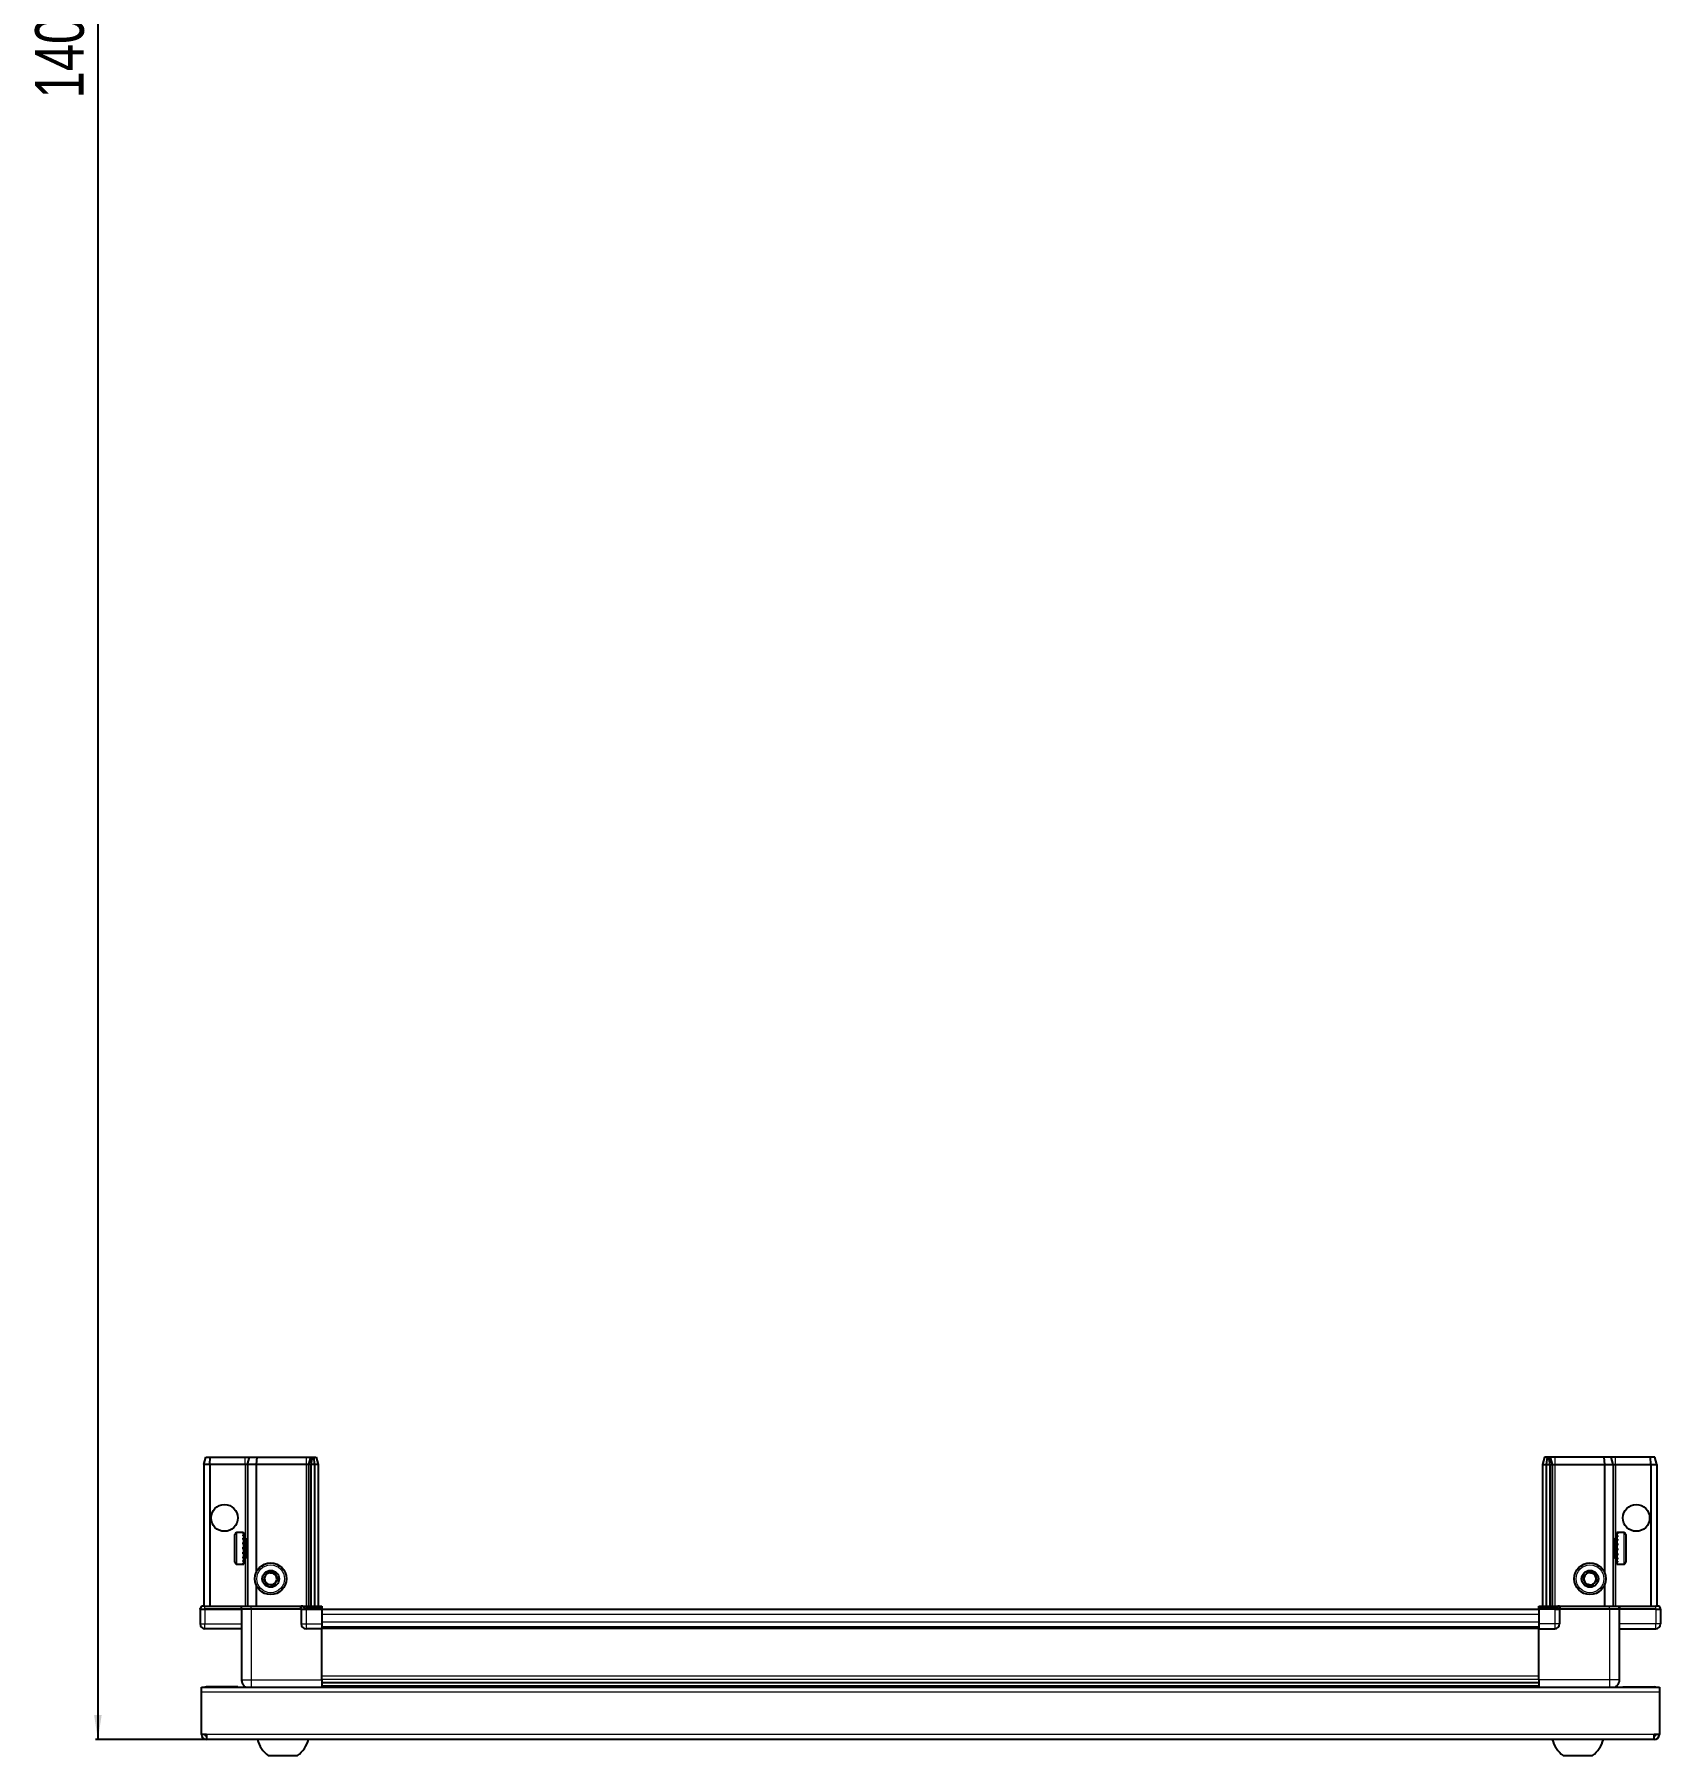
# Model space of a CAD drawing. Header units: millimetres. Extents: x 877 to 3916, y -1024 to 1882.
# Drawn here: x 933 to 1601, y -1024 to -318 of the extents above; entities that cross this region are included whole.
import ezdxf

# ---------------------------------------------------------------- set-up
doc = ezdxf.new("R2010")
doc.units = ezdxf.units.MM
doc.layers.add('FORMAT', color=7, linetype='Continuous')
doc.styles.add('SLDTEXTSTYLE0', font='TXT', dxfattribs={"width": 0.75})
doc.dimstyles.new('SLDDIMSTYLE0', dxfattribs={"dimtxt": 20, "dimasz": 10, "dimexe": 0, "dimexo": 0.0625, "dimgap": 5, "dimtad": 2, "dimdec": 1, "dimrnd": 1e-09, "dimzin": 12, "dimdsep": 46, "dimtxsty": 'SLDTEXTSTYLE0', "dimsah": 1, "dimcen": 0.09, "dimadec": 0, "dimazin": 3, "dimtfac": 1, "dimtofl": 0, "dimtmove": 0, "dimatfit": 3, "dimfxl": 0, "dimfrac": 2, "dimtolj": 1, "dimtzin": 12, "dimarcsym": 0})

# ---------------------------------------------------------------- blocks, each defined once
blk = doc.blocks.new('_D_10')
at = {"layer": 'FORMAT'}
for p, q in [((1026.03, 389.1), (957.67, 389.1)), ((958.67, 389.1), (958.67, -1017.9)), ((1003.26, -1017.9), (957.67, -1017.9))]:
    blk.add_line(p, q, dxfattribs=at)
for points in [[(958.67, 389.1), (957.13, 379.1), (960.21, 379.1)], [(958.67, -1017.9), (960.21, -1007.9), (957.13, -1007.9)]]:
    blk.add_solid(points, dxfattribs=at)
at = {"layer": 'FORMAT', "insert": (932.89, -343.95), "char_height": 20, "attachment_point": 1, "rotation": 90, "style": 'SLDTEXTSTYLE0'}
blk.add_mtext('1407', dxfattribs=at)

msp = doc.modelspace()

# ---------------------------------------------------------------- linework, layer by layer
at = {"color": 7, "linetype": 'Continuous', "lineweight": 25}
for p, q in [((1002.17, -904.9), (1002.98, -901.9)), ((1002.98, -901.9), (1004.83, -901.9)), ((1004.67, -904.9), (1004.83, -901.9)), ((1004.83, -901.9), (1019.17, -901.9)), ((1019.17, -901.9), (1020.98, -901.9)), ((1020.17, -904.9), (1020.98, -901.9)), ((1020.98, -901.9), (1024.01, -901.9)), ((1024.01, -901.9), (1023.67, -904.9)), ((1024.01, -901.9), (1044.17, -901.9)), ((1044.17, -901.9), (1045.98, -901.9)), ((1045.98, -901.9), (1045.17, -904.9)), ((1045.98, -901.9), (1046.72, -901.9)), ((1046.72, -901.9), (1046.17, -904.9)), ((1046.72, -901.9), (1047.22, -901.9)), ((1047.22, -901.9), (1048.37, -901.9)), ((1047.22, -901.9), (1047.67, -904.9)), ((1048.37, -901.9), (1049.17, -904.9)), ((1552.98, -901.9), (1552.17, -904.9)), ((1554.13, -901.9), (1552.98, -901.9)), ((1554.13, -901.9), (1553.67, -904.9)), ((1554.63, -901.9), (1554.13, -901.9)), ((1554.63, -901.9), (1555.17, -904.9)), ((1555.37, -901.9), (1554.63, -901.9)), ((1555.37, -901.9), (1556.17, -904.9)), ((1557.17, -901.9), (1555.37, -901.9)), ((1577.34, -901.9), (1557.17, -901.9)), ((1577.34, -901.9), (1577.67, -904.9)), ((1580.37, -901.9), (1577.34, -901.9)), ((1581.17, -904.9), (1580.37, -901.9)), ((1582.17, -901.9), (1580.37, -901.9)), ((1596.52, -901.9), (1582.17, -901.9)), ((1596.67, -904.9), (1596.52, -901.9)), ((1598.37, -901.9), (1596.52, -901.9)), ((1599.17, -904.9), (1598.37, -901.9)), ((1002.17, -904.9), (1002.17, -963.2)), ((1004.67, -904.9), (1002.17, -904.9)), ((1004.67, -904.9), (1004.67, -963.2)), ((1019.17, -904.9), (1004.67, -904.9)), ((1020.17, -904.9), (1019.17, -904.9)), ((1020.17, -904.9), (1020.17, -963.2)), ((1023.67, -904.9), (1020.17, -904.9)), ((1044.17, -904.9), (1023.67, -904.9)), ((1023.67, -904.9), (1023.67, -949.4)), ((1045.17, -904.9), (1044.17, -904.9)), ((1046.17, -904.9), (1045.17, -904.9)), ((1045.17, -904.9), (1045.17, -963.2)), ((1046.17, -904.9), (1046.17, -963.2)), ((1047.67, -904.9), (1046.17, -904.9)), ((1049.17, -904.9), (1047.67, -904.9)), ((1047.67, -904.9), (1047.67, -963.2)), ((1049.17, -904.9), (1049.17, -963.2)), ((1552.17, -904.9), (1553.67, -904.9)), ((1552.17, -904.9), (1552.17, -963.2)), ((1553.67, -904.9), (1555.17, -904.9)), ((1553.67, -904.9), (1553.67, -963.2)), ((1555.17, -904.9), (1555.17, -963.2)), ((1555.17, -904.9), (1556.17, -904.9)), ((1556.17, -904.9), (1556.17, -963.2)), ((1556.17, -904.9), (1557.17, -904.9)), ((1557.17, -904.9), (1577.67, -904.9)), ((1577.67, -904.9), (1577.67, -949.4)), ((1577.67, -904.9), (1581.17, -904.9)), ((1581.17, -904.9), (1581.17, -963.2)), ((1581.17, -904.9), (1582.17, -904.9)), ((1582.17, -904.9), (1596.67, -904.9)), ((1596.67, -904.9), (1596.67, -963.2)), ((1596.67, -904.9), (1599.17, -904.9)), ((1599.17, -904.9), (1599.17, -963.2)), ((1018.17, -932.9), (1015.77, -932.9)), ((1018.17, -932.9), (1018.17, -932.9)), ((1018.17, -932.9), (1018.67, -932.9)), ((1018.67, -933.09), (1018.67, -932.9)), ((1585.57, -932.9), (1582.67, -932.9)), ((1583.17, -932.9), (1582.67, -932.9)), ((1582.67, -932.9), (1582.67, -932.94)), ((1582.67, -932.94), (1582.67, -933.23)), ((1583.17, -932.94), (1582.67, -932.94)), ((1583.17, -932.94), (1583.17, -932.9)), ((1014.97, -945.09), (1014.97, -933.7)), ((1018.17, -933.09), (1018.67, -933.09)), ((1018.17, -933.09), (1018.17, -933.31)), ((1018.17, -933.31), (1018.67, -933.31)), ((1018.17, -933.88), (1018.67, -933.88)), ((1018.17, -933.88), (1018.17, -934.31)), ((1018.17, -934.31), (1018.67, -934.31)), ((1018.17, -935.22), (1018.67, -935.22)), ((1018.17, -935.22), (1018.17, -935.81)), ((1018.17, -935.81), (1018.67, -935.81)), ((1018.17, -936.96), (1018.67, -936.96)), ((1018.17, -936.96), (1018.17, -937.66)), ((1018.17, -937.66), (1018.67, -937.66)), ((1018.17, -938.94), (1018.67, -938.94)), ((1018.17, -938.94), (1018.17, -939.68)), ((1018.17, -939.09), (1018.67, -939.09)), ((1018.17, -939.59), (1018.67, -939.59)), ((1018.17, -939.68), (1018.67, -939.68)), ((1018.67, -933.31), (1018.67, -933.09)), ((1018.67, -933.88), (1018.67, -933.31)), ((1018.67, -934.31), (1018.67, -933.88)), ((1018.67, -935.22), (1018.67, -934.31)), ((1018.77, -935), (1018.67, -935)), ((1018.67, -935.81), (1018.67, -935.22)), ((1018.67, -936.96), (1018.67, -935.81)), ((1018.67, -937.66), (1018.67, -936.96)), ((1018.67, -938.94), (1018.67, -937.66)), ((1018.67, -939.09), (1018.67, -938.94)), ((1018.67, -939.68), (1018.67, -939.59)), ((1018.67, -940.97), (1018.67, -939.68)), ((1018.77, -943.8), (1018.77, -935)), ((1019.66, -936.09), (1019.17, -935.4)), ((1019.17, -943.39), (1019.17, -935.4)), ((1020.14, -935.4), (1019.66, -936.09)), ((1019.66, -942.7), (1019.66, -936.09)), ((1020.17, -935.4), (1020.14, -935.4)), ((1020.14, -943.39), (1020.14, -935.4)), ((1581.21, -935.4), (1581.17, -935.4)), ((1581.69, -936.09), (1581.21, -935.4)), ((1581.21, -935.4), (1581.21, -943.4)), ((1582.17, -935.4), (1581.69, -936.09)), ((1581.69, -936.09), (1581.69, -942.7)), ((1582.17, -935.4), (1582.17, -943.4)), ((1582.67, -935), (1582.57, -935)), ((1582.57, -935), (1582.57, -943.8)), ((1583.17, -933.23), (1582.67, -933.23)), ((1582.67, -933.23), (1582.67, -933.5)), ((1583.17, -933.5), (1582.67, -933.5)), ((1582.67, -933.5), (1582.67, -934.17)), ((1583.17, -934.17), (1582.67, -934.17)), ((1582.67, -934.17), (1582.67, -934.64)), ((1582.67, -934.64), (1582.67, -935.61)), ((1583.17, -934.64), (1582.67, -934.64)), ((1583.17, -935.61), (1582.67, -935.61)), ((1582.67, -935.61), (1582.67, -936.24)), ((1582.67, -936.24), (1582.67, -937.43)), ((1583.17, -936.24), (1582.67, -936.24)), ((1583.17, -937.43), (1582.67, -937.43)), ((1582.67, -937.43), (1582.67, -938.07)), ((1583.17, -938.07), (1582.67, -938.07)), ((1582.67, -938.15), (1582.67, -939.44)), ((1583.17, -938.15), (1582.67, -938.15)), ((1583.17, -939.44), (1582.67, -939.44)), ((1583.17, -939.93), (1582.67, -939.93)), ((1582.67, -939.93), (1582.67, -940.18)), ((1583.17, -933.5), (1583.17, -933.23)), ((1583.17, -934.64), (1583.17, -934.17)), ((1583.17, -936.24), (1583.17, -935.61)), ((1583.17, -938.15), (1583.17, -937.43)), ((1583.17, -940.18), (1583.17, -939.44)), ((1586.37, -933.7), (1586.37, -945.1)), ((1015.77, -945.9), (1018.17, -945.9)), ((1018.17, -940.97), (1018.67, -940.97)), ((1018.17, -940.97), (1018.17, -941.67)), ((1018.17, -941.67), (1018.67, -941.67)), ((1018.17, -942.84), (1018.67, -942.84)), ((1018.17, -942.84), (1018.17, -943.44)), ((1018.17, -943.44), (1018.67, -943.44)), ((1018.17, -944.37), (1018.67, -944.37)), ((1018.17, -944.37), (1018.17, -944.82)), ((1018.17, -944.82), (1018.67, -944.82)), ((1018.17, -945.42), (1018.67, -945.42)), ((1018.17, -945.42), (1018.17, -945.66)), ((1018.17, -945.66), (1018.67, -945.66)), ((1018.17, -945.88), (1018.67, -945.88)), ((1018.17, -945.88), (1018.17, -945.9)), ((1018.17, -945.89), (1018.67, -945.89)), ((1018.67, -941.67), (1018.67, -940.97)), ((1018.67, -942.84), (1018.67, -941.67)), ((1018.67, -943.44), (1018.67, -942.84)), ((1018.67, -944.37), (1018.67, -943.44)), ((1018.67, -943.8), (1018.77, -943.8)), ((1018.67, -944.82), (1018.67, -944.37)), ((1018.67, -945.42), (1018.67, -944.82)), ((1018.67, -945.66), (1018.67, -945.42)), ((1018.67, -945.88), (1018.67, -945.66)), ((1018.67, -945.89), (1018.67, -945.88)), ((1019.17, -943.4), (1019.66, -942.7)), ((1019.66, -942.7), (1020.14, -943.4)), ((1020.14, -943.4), (1020.17, -943.4)), ((1581.17, -943.4), (1581.21, -943.4)), ((1581.21, -943.4), (1581.69, -942.7)), ((1581.69, -942.7), (1582.17, -943.4)), ((1582.57, -943.8), (1582.67, -943.8)), ((1582.67, -940.18), (1582.67, -941.45)), ((1583.17, -940.18), (1582.67, -940.18)), ((1583.17, -941.45), (1582.67, -941.45)), ((1582.67, -941.45), (1582.67, -942.14)), ((1582.67, -942.14), (1582.67, -943.26)), ((1583.17, -942.14), (1582.67, -942.14)), ((1583.17, -943.26), (1582.67, -943.26)), ((1582.67, -943.26), (1582.67, -943.82)), ((1582.67, -943.82), (1582.67, -944.68)), ((1583.17, -943.82), (1582.67, -943.82)), ((1583.17, -944.68), (1582.67, -944.68)), ((1582.67, -944.68), (1582.67, -945.08)), ((1582.67, -945.08), (1582.67, -945.59)), ((1583.17, -945.08), (1582.67, -945.08)), ((1583.17, -945.59), (1582.67, -945.59)), ((1582.67, -945.59), (1582.67, -945.77)), ((1582.67, -945.77), (1582.67, -945.89)), ((1583.17, -945.77), (1582.67, -945.77)), ((1582.67, -945.9), (1585.57, -945.9)), ((1583.17, -942.14), (1583.17, -941.45)), ((1583.17, -943.82), (1583.17, -943.26)), ((1583.17, -945.08), (1583.17, -944.68)), ((1583.17, -945.77), (1583.17, -945.59)), ((1023.67, -954.4), (1023.67, -963.2)), ((1577.67, -954.4), (1577.67, -963.2)), ((1001.17, -963.2), (1000.67, -964.06)), ((1000.67, -964.4), (1000.67, -964.06)), ((1000.67, -964.4), (1002.67, -964.4)), ((1000.67, -964.4), (1000.67, -970.4)), ((1002.67, -963.2), (1001.17, -963.2)), ((1002.67, -963.2), (1017.47, -963.2)), ((1017.47, -964.4), (1002.67, -964.4)), ((1002.67, -964.4), (1017.47, -964.4)), ((1017.47, -963.2), (1017.67, -963.2)), ((1017.67, -964.4), (1017.47, -964.4)), ((1017.67, -964.4), (1017.67, -963.2)), ((1017.67, -963.2), (1021.67, -963.2)), ((1021.67, -964.4), (1017.67, -964.4)), ((1017.67, -964.4), (1017.67, -993.4)), ((1021.67, -963.2), (1041.97, -963.2)), ((1041.97, -964.4), (1021.67, -964.4)), ((1041.97, -963.2), (1042.17, -963.2)), ((1042.17, -964.4), (1041.97, -964.4)), ((1042.17, -964.4), (1042.17, -963.2)), ((1042.85, -963.2), (1042.17, -963.2)), ((1042.17, -964.4), (1044.17, -964.4)), ((1042.17, -964.4), (1042.17, -970.4)), ((1042.85, -963.2), (1050.67, -963.2)), ((1050.67, -964.06), (1044.17, -964.06)), ((1050.67, -964.4), (1044.17, -964.4)), ((1044.17, -964.4), (1050.67, -964.4)), ((1050.67, -963.2), (1050.67, -964.06)), ((1050.67, -964.06), (1050.67, -964.06)), ((1050.67, -964.4), (1050.67, -964.06)), ((1050.67, -964.4), (1050.67, -964.4)), ((1050.67, -964.4), (1050.67, -970.4)), ((1550.67, -964.55), (1050.67, -964.55)), ((1550.67, -964.06), (1550.67, -963.2)), ((1550.67, -963.2), (1558.5, -963.2)), ((1557.17, -964.06), (1550.67, -964.06)), ((1550.67, -964.4), (1550.67, -964.06)), ((1557.17, -964.4), (1550.67, -964.4)), ((1550.67, -964.4), (1550.67, -970.4)), ((1557.17, -964.4), (1559.17, -964.4)), ((1559.17, -964.4), (1557.17, -964.4)), ((1559.17, -963.2), (1558.5, -963.2)), ((1559.17, -964.4), (1559.17, -963.2)), ((1559.17, -963.2), (1559.37, -963.2)), ((1559.37, -964.4), (1559.17, -964.4)), ((1559.17, -964.4), (1559.17, -970.4)), ((1559.37, -963.2), (1579.67, -963.2)), ((1579.67, -964.4), (1559.37, -964.4)), ((1579.67, -963.2), (1583.67, -963.2)), ((1583.67, -964.4), (1579.67, -964.4)), ((1583.67, -964.4), (1583.67, -963.2)), ((1583.67, -963.2), (1583.87, -963.2)), ((1583.87, -964.4), (1583.67, -964.4)), ((1583.67, -964.4), (1583.67, -993.4)), ((1583.87, -963.2), (1598.67, -963.2)), ((1598.67, -964.4), (1583.87, -964.4)), ((1600.17, -963.2), (1598.67, -963.2)), ((1598.67, -964.4), (1600.67, -964.4)), ((1600.67, -964.06), (1600.17, -963.2)), ((1600.67, -964.06), (1600.17, -963.2)), ((1600.67, -964.4), (1600.67, -964.06)), ((1600.67, -964.4), (1600.67, -964.06)), ((1600.67, -964.4), (1600.67, -964.4)), ((1600.67, -964.4), (1600.67, -970.4)), ((1017.67, -972.4), (1002.67, -972.4)), ((1050.67, -972.4), (1044.17, -972.4)), ((1050.67, -970.4), (1050.67, -972.4)), ((1550.67, -971.75), (1050.67, -971.75)), ((1050.67, -993.4), (1050.67, -972.4)), ((1550.67, -970.4), (1550.67, -972.4)), ((1550.67, -972.4), (1557.17, -972.4)), ((1550.67, -993.4), (1550.67, -972.4)), ((1583.67, -972.4), (1598.67, -972.4)), ((1001.17, -998.5), (1001.17, -996.4)), ((1001.17, -996.4), (1600.17, -996.4)), ((1016.17, -996.3), (1003.27, -996.3)), ((1016.17, -996.3), (1016.17, -996.4)), ((1050.67, -994.42), (1550.67, -994.42)), ((1050.67, -994.45), (1550.67, -994.45)), ((1074.55, -996.25), (1050.67, -996.25)), ((1069.17, -996.4), (1069.17, -996.25)), ((1069.21, -996.4), (1069.21, -996.25)), ((1069.48, -996.4), (1069.48, -996.25)), ((1069.74, -996.4), (1069.74, -996.25)), ((1070.39, -996.4), (1070.39, -996.25)), ((1070.86, -996.4), (1070.86, -996.25)), ((1071.82, -996.4), (1071.82, -996.25)), ((1072.44, -996.4), (1072.44, -996.25)), ((1073.63, -996.4), (1073.63, -996.25)), ((1074.29, -996.4), (1074.29, -996.25)), ((1074.34, -996.4), (1074.34, -996.25)), ((1075.64, -996.25), (1074.55, -996.25)), ((1076.37, -996.25), (1075.64, -996.25)), ((1075.64, -996.4), (1075.64, -996.25)), ((1075.64, -996.25), (1075.64, -996.25)), ((1075.65, -996.4), (1075.65, -996.25)), ((1076.15, -996.4), (1076.15, -996.25)), ((1076.38, -996.25), (1076.37, -996.25)), ((1076.38, -996.4), (1076.38, -996.25)), ((1076.79, -996.25), (1076.38, -996.25)), ((1524.55, -996.25), (1076.79, -996.25)), ((1077.65, -996.4), (1077.65, -996.25)), ((1078.34, -996.4), (1078.34, -996.25)), ((1079.47, -996.4), (1079.47, -996.25)), ((1080.04, -996.4), (1080.04, -996.25)), ((1080.91, -996.4), (1080.91, -996.25)), ((1081.31, -996.4), (1081.31, -996.25)), ((1081.84, -996.4), (1081.84, -996.25)), ((1082.04, -996.4), (1082.04, -996.25)), ((1082.17, -996.4), (1082.17, -996.25)), ((1519.18, -996.4), (1519.18, -996.25)), ((1519.35, -996.4), (1519.35, -996.25)), ((1519.56, -996.4), (1519.56, -996.25)), ((1520.12, -996.4), (1520.12, -996.25)), ((1520.54, -996.4), (1520.54, -996.25)), ((1521.43, -996.4), (1521.43, -996.25)), ((1522.02, -996.4), (1522.02, -996.25)), ((1523.16, -996.4), (1523.16, -996.25)), ((1523.86, -996.4), (1523.86, -996.25)), ((1525.14, -996.25), (1524.55, -996.25)), ((1525.87, -996.25), (1525.14, -996.25)), ((1525.14, -996.4), (1525.14, -996.25)), ((1525.14, -996.25), (1525.14, -996.25)), ((1525.31, -996.4), (1525.31, -996.25)), ((1525.81, -996.4), (1525.81, -996.25)), ((1525.87, -996.4), (1525.87, -996.25)), ((1526.79, -996.25), (1525.87, -996.25)), ((1525.87, -996.25), (1525.87, -996.25)), ((1550.67, -996.25), (1526.79, -996.25)), ((1527.16, -996.4), (1527.16, -996.25)), ((1527.87, -996.4), (1527.87, -996.25)), ((1529.05, -996.4), (1529.05, -996.25)), ((1529.65, -996.4), (1529.65, -996.25)), ((1530.6, -996.4), (1530.6, -996.25)), ((1531.05, -996.4), (1531.05, -996.25)), ((1531.67, -996.4), (1531.67, -996.25)), ((1531.91, -996.4), (1531.91, -996.25)), ((1532.15, -996.4), (1532.15, -996.25)), ((1532.17, -996.4), (1532.17, -996.25)), ((1550.82, -996.4), (1550.82, -993.4)), ((1585.17, -996.3), (1598.07, -996.3)), ((1585.17, -996.3), (1585.17, -996.4)), ((1600.17, -996.4), (1600.17, -998.5)), ((1001.17, -1015.8), (1001.17, -998.5)), ((1600.17, -998.5), (1600.17, -1015.8)), ((1003.27, -1015.8), (1001.17, -1015.8)), ((1003.27, -1015.8), (1003.27, -1017.9)), ((1600.17, -1015.8), (1598.07, -1015.8)), ((1598.07, -1017.9), (1598.07, -1015.8)), ((1598.07, -1017.9), (1003.27, -1017.9)), ((1028.67, -1024.5), (1040.67, -1024.5)), ((1560.67, -1024.5), (1572.67, -1024.5))]:
    msp.add_line(p, q, dxfattribs=at)
at = {"color": 8, "linetype": 'Continuous', "lineweight": 18}
for p, q in [((1019.17, -904.9), (1019.17, -901.9)), ((1044.17, -901.9), (1044.17, -904.9)), ((1557.17, -901.9), (1557.17, -904.9)), ((1582.17, -904.9), (1582.17, -901.9)), ((1019.17, -904.9), (1019.17, -935.4)), ((1044.17, -904.9), (1044.17, -963.2)), ((1557.17, -904.9), (1557.17, -963.2)), ((1582.17, -904.9), (1582.17, -935.4)), ((1015.77, -945.89), (1015.77, -932.9)), ((1585.57, -932.9), (1585.57, -945.9)), ((1019.17, -943.4), (1019.17, -963.2)), ((1582.17, -943.4), (1582.17, -963.2)), ((1002.67, -964.4), (1002.67, -963.2)), ((1002.67, -964.4), (1002.67, -970.4)), ((1017.47, -964.4), (1017.47, -963.2)), ((1021.67, -964.4), (1021.67, -963.2)), ((1021.67, -964.4), (1021.67, -993.4)), ((1041.97, -964.4), (1041.97, -963.2)), ((1044.17, -964.4), (1044.17, -964.06)), ((1044.17, -964.4), (1044.17, -970.4)), ((1050.67, -964.4), (1050.67, -964.06)), ((1550.67, -966.55), (1050.67, -966.55)), ((1557.17, -964.4), (1557.17, -964.06)), ((1557.17, -964.4), (1557.17, -970.4)), ((1559.37, -963.2), (1559.37, -964.4)), ((1579.67, -964.4), (1579.67, -963.2)), ((1579.67, -964.4), (1579.67, -993.4)), ((1583.87, -963.2), (1583.87, -964.4)), ((1598.67, -964.4), (1598.67, -963.2)), ((1598.67, -964.4), (1598.67, -970.4)), ((1000.67, -970.4), (1002.67, -970.4)), ((1002.67, -970.4), (1017.67, -970.4)), ((1002.67, -972.4), (1002.67, -970.4)), ((1042.17, -970.4), (1044.17, -970.4)), ((1044.17, -970.4), (1050.67, -970.4)), ((1044.17, -970.4), (1044.17, -972.4)), ((1550.67, -969.75), (1050.67, -969.75)), ((1550.67, -972.4), (1050.67, -972.4)), ((1557.17, -970.4), (1550.67, -970.4)), ((1559.17, -970.4), (1557.17, -970.4)), ((1557.17, -970.4), (1557.17, -972.4)), ((1598.67, -970.4), (1583.67, -970.4)), ((1600.67, -970.4), (1598.67, -970.4)), ((1598.67, -972.4), (1598.67, -970.4)), ((1003.27, -996.4), (1003.27, -996.3)), ((1021.67, -993.4), (1050.67, -993.4)), ((1050.67, -991.8), (1550.67, -991.8)), ((1550.67, -993.21), (1050.67, -993.21)), ((1050.67, -995.66), (1550.67, -995.66)), ((1579.67, -993.4), (1550.67, -993.4)), ((1598.07, -996.4), (1598.07, -996.3)), ((1600.17, -998.5), (1001.17, -998.5)), ((1598.07, -1015.8), (1003.27, -1015.8))]:
    msp.add_line(p, q, dxfattribs=at)
at = {"color": 7, "linetype": 'Continuous', "lineweight": 25, "flags": 128}
for points in [[(1003.27, -996.3), (1002.86, -996.34), (1002.63, -996.4)], [(1598.71, -996.4), (1598.48, -996.34), (1598.07, -996.3)]]:
    msp.add_lwpolyline(points, dxfattribs=at)
at = {"color": 7, "linetype": 'Continuous', "lineweight": 25}
for centre, radius in [((1010.67, -926.9), 5.5), ((1590.67, -926.9), 5.5), ((1029.67, -951.9), 6.5), ((1571.67, -951.9), 6.5), ((1029.67, -951.9), 3.46), ((1571.67, -951.9), 3.46)]:
    msp.add_circle(centre, radius, dxfattribs=at)
at = {"color": 8, "linetype": 'Continuous', "lineweight": 18}
for centre in [(1029.67, -951.9), (1571.67, -951.9)]:
    msp.add_circle(centre, 5.7, dxfattribs=at)
at = {"color": 7, "linetype": 'Continuous', "lineweight": 25}
for centre, radius, start, end in [((1015.77, -933.7), 0.8, 90, 180), ((1585.57, -933.7), 0.8, 360, 90), ((1019.17, -935), 0.4, 180, 270), ((1582.17, -935), 0.4, 270, 0), ((1015.77, -945.1), 0.8, 180, 270), ((1019.17, -943.8), 0.4, 90, 180), ((1582.17, -943.8), 0.4, 360, 90), ((1585.57, -945.1), 0.8, 270, 0), ((1029.67, -951.9), 2.5, 147.37605, 207.37605), ((1029.67, -951.9), 2.5, 207.37605, 267.37605), ((1029.67, -951.9), 2.5, 87.37605, 147.37605), ((1029.67, -951.9), 2.5, 267.37605, 327.37605), ((1029.67, -951.9), 2.5, 27.37605, 87.37605), ((1029.67, -951.9), 2.5, 327.37605, 27.37605), ((1571.67, -951.9), 2.5, 134.67671, 194.67671), ((1571.67, -951.9), 2.5, 194.67671, 254.67671), ((1571.67, -951.9), 2.5, 74.67671, 134.67671), ((1571.67, -951.9), 2.5, 254.67671, 314.67671), ((1571.67, -951.9), 2.5, 14.67671, 74.67671), ((1571.67, -951.9), 2.5, 314.67671, 14.67671), ((1002.67, -970.4), 2, 180, 270), ((1044.17, -970.4), 2, 180, 270), ((1557.17, -970.4), 2, 270, 0), ((1598.67, -970.4), 2, 270, 0), ((1003.27, -1015.8), 2.1, 180, 270), ((1003.27, -1015.8), 0.6, 180, 270), ((1598.07, -1015.8), 2.1, 270, 0), ((1598.07, -1015.8), 0.6, 270, 0), ((1035.7, -1014.87), 11.91, 194.70035, 233.8734), ((1033.65, -1014.87), 11.91, 306.1266, 345.29965), ((1567.7, -1014.87), 11.91, 194.70035, 233.8734), ((1565.65, -1014.87), 11.91, 306.1266, 345.29965)]:
    msp.add_arc(centre, radius, start, end, dxfattribs=at)
for centre, start_param, end_param in [((1044.17, -960.6), 2.418858, 3.141593), ((1557.17, -960.6), 3.141593, 3.864327)]:
    msp.add_ellipse(centre, major_axis=(0, 3.46), ratio=0.57735, start_param=start_param, end_param=end_param, dxfattribs=at)
for points, knots in [([(1026.79, -951.76), (1027.07, -951.33), (1027.59, -950.52), (1028.1, -949.71), (1028.34, -949.33)], [0, 0, 0, 0, 0.534686, 1, 1, 1, 1]), ([(1028.12, -954.33), (1028.06, -954.22), (1027.78, -953.68), (1027.33, -952.8), (1026.95, -952.07), (1026.79, -951.76)], [0, 0, 0, 0, 0.1331247, 0.6370994, 1, 1, 1, 1]), ([(1028.34, -949.33), (1028.86, -949.36), (1029.82, -949.4), (1030.78, -949.44), (1031.23, -949.46)], [0, 0, 0, 0, 0.5346859, 1, 1, 1, 1]), ([(1032.56, -952.03), (1032.28, -952.46), (1031.76, -953.27), (1031.24, -954.08), (1031, -954.46)], [0, 0, 0, 0, 0.534686, 1, 1, 1, 1]), ([(1031.23, -949.46), (1031.39, -949.77), (1031.77, -950.5), (1032.22, -951.38), (1032.5, -951.92), (1032.56, -952.03)], [0, 0, 0, 0, 0.3629006, 0.8668753, 1, 1, 1, 1]), ([(1568.89, -951.13), (1569.25, -950.77), (1569.94, -950.09), (1570.62, -949.42), (1570.94, -949.1)], [0, 0, 0, 0, 0.534686, 1, 1, 1, 1]), ([(1569.62, -953.92), (1569.53, -953.59), (1569.32, -952.8), (1569.07, -951.83), (1568.92, -951.25), (1568.89, -951.13)], [0, 0, 0, 0, 0.362901, 0.866875, 1, 1, 1, 1]), ([(1572.4, -954.69), (1571.91, -954.55), (1570.98, -954.3), (1570.05, -954.04), (1569.62, -953.92)], [0, 0, 0, 0, 0.534686, 1, 1, 1, 1]), ([(1570.94, -949.1), (1571.44, -949.24), (1572.37, -949.49), (1573.29, -949.75), (1573.73, -949.87)], [0, 0, 0, 0, 0.534686, 1, 1, 1, 1]), ([(1574.46, -952.66), (1574.09, -953.02), (1573.4, -953.7), (1572.72, -954.37), (1572.4, -954.69)], [0, 0, 0, 0, 0.534686, 1, 1, 1, 1]), ([(1573.73, -949.87), (1573.76, -949.99), (1573.91, -950.57), (1574.16, -951.53), (1574.37, -952.32), (1574.46, -952.66)], [0, 0, 0, 0, 0.133125, 0.637099, 1, 1, 1, 1]), ([(1031, -954.46), (1030.48, -954.44), (1029.52, -954.39), (1028.56, -954.35), (1028.12, -954.33)], [0, 0, 0, 0, 0.534686, 1, 1, 1, 1]), ([(1017.67, -993.4), (1017.72, -993.84), (1017.79, -994.51), (1018.23, -995.33), (1018.68, -995.88), (1019.09, -996.24), (1019.35, -996.37), (1019.39, -996.4)], [0, 0, 0, 0, 0.363018, 0.558438, 0.758004, 0.95757, 1, 1, 1, 1]), ([(1050.67, -993.4), (1050.67, -993.79), (1050.67, -994.58), (1050.67, -995.6), (1050.67, -996.23), (1050.67, -996.38), (1050.67, -996.4)], [0, 0, 0, 0, 0.32552, 0.65104, 0.97656, 1, 1, 1, 1]), ([(1550.67, -993.4), (1550.67, -993.79), (1550.67, -994.58), (1550.67, -995.6), (1550.67, -996.23), (1550.67, -996.38), (1550.67, -996.4)], [0, 0, 0, 0, 0.3255201, 0.6510403, 0.9765604, 1, 1, 1, 1]), ([(1583.67, -993.4), (1583.63, -993.84), (1583.55, -994.51), (1583.12, -995.33), (1582.66, -995.88), (1582.26, -996.24), (1582, -996.37), (1581.95, -996.4)], [0, 0, 0, 0, 0.363018, 0.558438, 0.758004, 0.95757, 1, 1, 1, 1])]:
    msp.add_open_spline(points, degree=3, knots=knots, dxfattribs=at)
at = {"color": 8, "linetype": 'Continuous', "lineweight": 18}
for points in [[(1017.67, -993.4), (1017.73, -993.4), (1017.85, -993.4), (1018.78, -993.4), (1020.1, -993.4), (1021.15, -993.4), (1021.67, -993.4)], [(1583.67, -993.4), (1583.61, -993.4), (1583.49, -993.4), (1582.57, -993.4), (1581.24, -993.4), (1580.2, -993.4), (1579.67, -993.4)]]:
    msp.add_open_spline(points, degree=3, dxfattribs=at)
for points in [[(1021.67, -993.4), (1021.67, -993.84), (1021.67, -994.51), (1021.67, -995.33), (1021.67, -995.88), (1021.67, -996.24), (1021.67, -996.37), (1021.67, -996.4)], [(1579.67, -993.4), (1579.67, -993.84), (1579.67, -994.51), (1579.67, -995.33), (1579.67, -995.88), (1579.67, -996.24), (1579.67, -996.37), (1579.67, -996.4)]]:
    msp.add_open_spline(points, degree=3, knots=[0, 0, 0, 0, 0.363018, 0.558438, 0.758004, 0.95757, 1, 1, 1, 1], dxfattribs=at)

# ---------------------------------------------------------------- dimensions: what is measured, and where the dimension line sits
at = {"layer": 'FORMAT'}
dim = msp.add_linear_dim(base=(958.67, -1017.9), p1=(1026.04, 389.1), p2=(1003.27, -1017.9), angle=90, dimstyle='SLDDIMSTYLE0', dxfattribs=at)
dim.commit()
dim.dimension.update_dxf_attribs({"geometry": '_D_10', "text_midpoint": (958.67, -314.4), "dimtype": 160})

doc.saveas('drawing.dxf')
